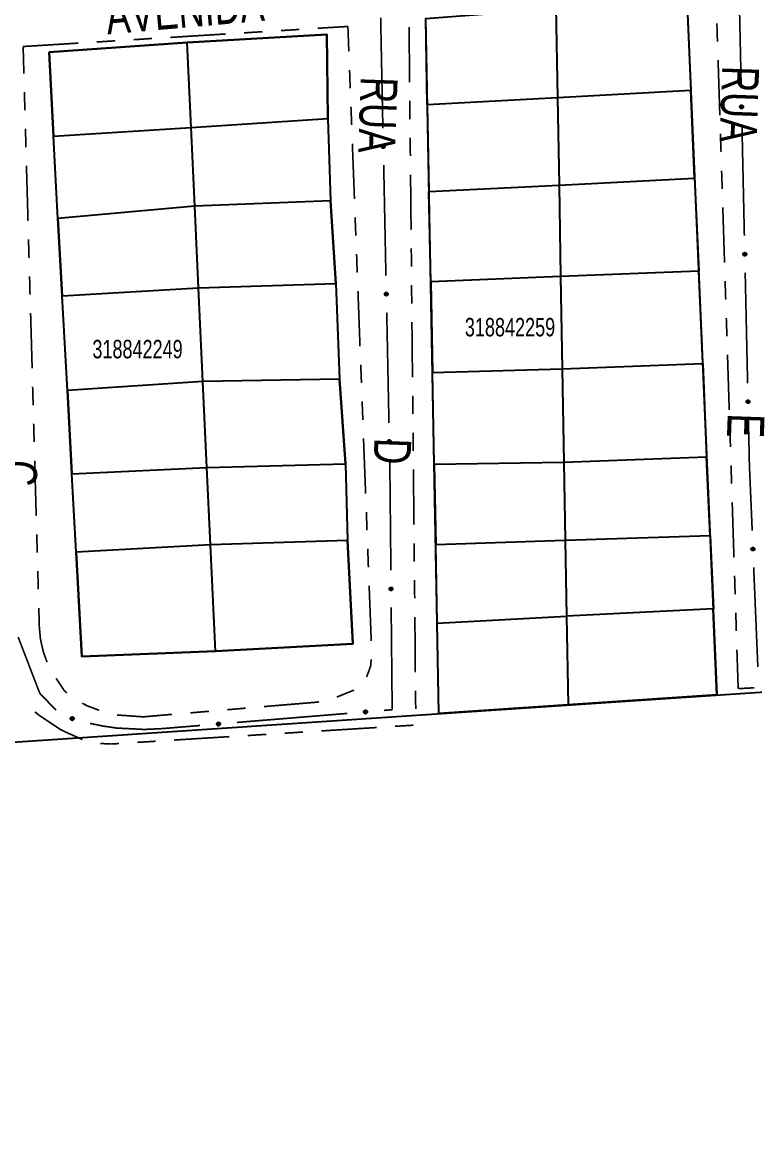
# Model space of a CAD drawing. Extents: x 204834 to 208707, y 4853033 to 4855981.
# Drawn here: x 205512.3 to 205591.7, y 4854742.3 to 4854862.3 of the extents above; entities that cross this region are included whole.
import ezdxf

# ---------------------------------------------------------------- set-up
doc = ezdxf.new("R2010")
doc.units = 0
doc.header["$LTSCALE"] = 1.5
doc.header["$MEASUREMENT"] = 0
doc.linetypes.add('PHANTOMX2', pattern=[5, 2.5, -0.5, 0.5, -0.5, 0.5, -0.5])
for name, color, linetype in [('CD-MALHA-LOTES', 40, 'CONTINUOUS'), ('CD_TXT_QUADRA', 7, 'CONTINUOUS'), ('RU-QUADRAS', 6, 'CONTINUOUS'), ('SV-EIXO-RUA-N-PAV', 6, 'CONTINUOUS'), ('SV-RUA-NAO-PAV-S-GUIA-C-GUIA', 7, 'PHANTOMX2'), ('SV-TXT-RUA-N-PAV-S-GUIA-C-GUIA', 7, 'CONTINUOUS'), ('SV-TXT-RUA-PAV-S-GUIA-C-GUIA', 7, 'CONTINUOUS')]:
    doc.layers.add(name, color=color, linetype=linetype)
doc.styles.add('ARIAL', font='ARIAL.TTF')

msp = doc.modelspace()

# ---------------------------------------------------------------- linework, layer by layer
at = {"layer": 'CD-MALHA-LOTES', "linetype": 'Continuous', "flags": 128}
for points in [[(205584.33, 4854864.88), (205584.76, 4854854.85)], [(205570.12, 4854863.92), (205570.3, 4854854.09)], [(205556.19, 4854853.31), (205556.01, 4854862.67)], [(205545.31, 4854860.94), (205530.15, 4854860.08)], [(205545.41, 4854851.83), (205545.31, 4854860.94)], [(205530.15, 4854860.08), (205515.18, 4854859.03)], [(205530.58, 4854850.86), (205530.15, 4854860.08)], [(205515.18, 4854859.03), (205515.67, 4854849.91)], [(205584.76, 4854854.85), (205570.3, 4854854.09)], [(205585.17, 4854845.36), (205584.76, 4854854.85)], [(205570.3, 4854854.09), (205556.19, 4854853.31)], [(205556.19, 4854853.31), (205556.37, 4854843.91)], [(205570.3, 4854854.09), (205570.47, 4854844.59)], [(205515.67, 4854849.91), (205530.58, 4854850.86)], [(205530.58, 4854850.86), (205545.41, 4854851.83)], [(205530.97, 4854842.33), (205530.58, 4854850.86)], [(205545.41, 4854851.83), (205545.7, 4854842.9)], [(205516.15, 4854840.99), (205515.67, 4854849.91)], [(205570.47, 4854844.59), (205585.17, 4854845.36)], [(205585.17, 4854845.36), (205585.62, 4854835.27)], [(205556.37, 4854843.91), (205570.47, 4854844.59)], [(205556.56, 4854834.12), (205556.37, 4854843.91)], [(205570.47, 4854844.59), (205570.64, 4854834.7)], [(205545.7, 4854842.9), (205530.97, 4854842.33)], [(205546.27, 4854833.93), (205545.7, 4854842.9)], [(205530.97, 4854842.33), (205516.15, 4854840.99)], [(205531.39, 4854833.45), (205530.97, 4854842.33)], [(205516.15, 4854840.99), (205516.61, 4854832.6)], [(205585.62, 4854835.27), (205570.64, 4854834.7)], [(205586.04, 4854825.24), (205585.62, 4854835.27)], [(205570.64, 4854834.7), (205556.56, 4854834.12)], [(205556.56, 4854834.12), (205556.75, 4854824.28)], [(205570.64, 4854834.7), (205570.82, 4854824.67)], [(205516.61, 4854832.6), (205531.39, 4854833.45)], [(205531.39, 4854833.45), (205546.27, 4854833.93)], [(205531.86, 4854823.28), (205531.39, 4854833.45)], [(205546.27, 4854833.93), (205546.66, 4854823.56)], [(205517.17, 4854822.3), (205516.61, 4854832.6)], [(205556.75, 4854824.28), (205570.82, 4854824.67)], [(205570.82, 4854824.67), (205586.04, 4854825.24)], [(205570.82, 4854824.67), (205571, 4854814.49)], [(205586.04, 4854825.24), (205586.47, 4854815.07)], [(205531.86, 4854823.28), (205517.17, 4854822.3)], [(205546.66, 4854823.56), (205531.86, 4854823.28)], [(205532.29, 4854813.96), (205531.86, 4854823.28)], [(205547.33, 4854814.35), (205546.66, 4854823.56)], [(205556.94, 4854814.3), (205556.75, 4854824.28)], [(205517.17, 4854822.3), (205517.65, 4854813.28)], [(205586.47, 4854815.07), (205571, 4854814.49)], [(205586.84, 4854806.58), (205586.47, 4854815.07)], [(205517.65, 4854813.28), (205532.29, 4854813.96)], [(205532.29, 4854813.96), (205547.33, 4854814.35)], [(205532.68, 4854805.56), (205532.29, 4854813.96)], [(205547.33, 4854814.35), (205547.52, 4854806.05)], [(205571, 4854814.49), (205556.94, 4854814.3)], [(205556.94, 4854814.3), (205557.1, 4854805.61)], [(205571, 4854814.49), (205571.15, 4854806.09)], [(205518.11, 4854804.79), (205517.65, 4854813.28)], [(205571.15, 4854806.09), (205586.84, 4854806.58)], [(205586.84, 4854806.58), (205587.21, 4854798.61)], [(205532.68, 4854805.56), (205518.11, 4854804.79)], [(205547.52, 4854806.05), (205532.68, 4854805.56)], [(205533.22, 4854794.05), (205532.68, 4854805.56)], [(205548.1, 4854794.82), (205547.52, 4854806.05)], [(205557.1, 4854805.61), (205571.15, 4854806.09)], [(205557.27, 4854797.07), (205557.1, 4854805.61)], [(205571.15, 4854806.09), (205571.29, 4854797.84)], [(205518.11, 4854804.79), (205518.73, 4854793.47)], [(205386.4, 4854699.58), (205386.47, 4854696.6), (205391.55, 4854697.28), (205391.22, 4854776.14), (205796.08, 4854803.23)], [(205587.18, 4854798.61), (205571.29, 4854797.84)], [(205587.58, 4854789.28), (205587.18, 4854798.61)], [(205557.27, 4854797.07), (205571.29, 4854797.84)], [(205557.45, 4854787.26), (205557.27, 4854797.07)], [(205571.29, 4854797.84), (205571.46, 4854788.2)], [(205533.22, 4854794.05), (205548.1, 4854794.82)], [(205518.73, 4854793.47), (205533.22, 4854794.05)]]:
    msp.add_lwpolyline(points, dxfattribs=at)
at = {"layer": 'RU-QUADRAS', "linetype": 'Continuous'}
for points in [[(205557.27, 4854797.07), (205556.01, 4854862.67), (205584.33, 4854864.88), (205587.58, 4854789.28), (205557.45, 4854787.26)], [(205515.18, 4854859.03), (205530.15, 4854860.08), (205545.31, 4854860.94), (205545.41, 4854851.83), (205545.7, 4854842.9), (205546.27, 4854833.93), (205546.66, 4854823.56), (205547.33, 4854814.35), (205547.52, 4854806.05), (205548.1, 4854794.82), (205533.22, 4854794.05), (205518.73, 4854793.47), (205518.11, 4854804.79), (205517.65, 4854813.28), (205517.17, 4854822.3), (205516.61, 4854832.6), (205516.15, 4854840.99), (205515.67, 4854849.91), (205515.18, 4854859.03)]]:
    msp.add_lwpolyline(points, close=True, dxfattribs=at)
msp.add_lwpolyline([(205346.53, 4854246.15), (205280.22, 4854363.61, 0.007344), (205177.7, 4854509.57), (205175.67, 4854533.79), (205408.99, 4854550.53), (205400.61, 4854652.83), (205094.55, 4854628.75), (205081.29, 4854649.58), (205069.84, 4854648.26), (205059.8, 4854662.58), (205322.79, 4854693.02), (205386.4, 4854699.58), (205386.47, 4854696.6), (205391.55, 4854697.28), (205391.22, 4854776.14), (205796.08, 4854803.23), (206032.08, 4854817.08)], format="xyb", dxfattribs=at)
at = {"layer": 'SV-EIXO-RUA-N-PAV', "const_width": 0.18}
for points in [[(205590.22, 4854855.1), (205589.96, 4854867.09)], [(205551.37, 4854850.78), (205551.13, 4854862.78)], [(205590.56, 4854839.1), (205590.3, 4854851.1)], [(205551.7, 4854834.78), (205551.46, 4854846.78)], [(205590.91, 4854823.11), (205590.65, 4854835.1)], [(205552.03, 4854818.79), (205551.79, 4854830.78)], [(205591.1, 4854814.46), (205591, 4854819.11)], [(205552.13, 4854814.08), (205552.12, 4854814.79)], [(205552.13, 4854813.79), (205552.13, 4854814.08)], [(205552.24, 4854802.79), (205552.13, 4854813.79)], [(205591.11, 4854814.11), (205591.1, 4854814.46)], [(205591.41, 4854807.11), (205591.11, 4854814.11)], [(205592.02, 4854792.32), (205591.57, 4854803.12)], [(205552.38, 4854787.68), (205552.27, 4854798.79)], [(205511.83, 4854795.57), (205514.01, 4854789.89)], [(205514.01, 4854789.89), (205514.18, 4854789.46)], [(205514.18, 4854789.46), (205515.94, 4854787.63)], [(205535.54, 4854786.3), (205547.5, 4854787.28)], [(205551.49, 4854787.61), (205552.38, 4854787.68)], [(205519.62, 4854786.2), (205520.6, 4854786)], [(205520.6, 4854786), (205521, 4854785.91)], [(205527.42, 4854785.63), (205531.56, 4854785.97)], [(205521, 4854785.91), (205521.59, 4854785.83)], [(205521.59, 4854785.83), (205522.51, 4854785.69)], [(205522.51, 4854785.69), (205524.57, 4854785.59)], [(205524.57, 4854785.59), (205525.46, 4854785.54)], [(205525.46, 4854785.54), (205526.57, 4854785.59)], [(205526.57, 4854785.59), (205527.42, 4854785.63)], [(205527.42, 4854785.63), (205527.42, 4854785.63)]]:
    msp.add_lwpolyline(points, dxfattribs=at)
at = {"layer": 'SV-EIXO-RUA-N-PAV'}
for points in [[(205590.15, 4854852.95), (205590.12, 4854852.99), (205590.09, 4854853.02), (205590.08, 4854853.06), (205590.08, 4854853.09), (205590.08, 4854853.13), (205590.09, 4854853.16), (205590.11, 4854853.2), (205590.15, 4854853.23), (205590.18, 4854853.26), (205590.22, 4854853.27), (205590.25, 4854853.27), (205590.29, 4854853.27), (205590.32, 4854853.26), (205590.36, 4854853.24), (205590.4, 4854853.2), (205590.42, 4854853.17), (205590.43, 4854853.13), (205590.43, 4854853.1), (205590.43, 4854853.06), (205590.42, 4854853.03), (205590.4, 4854852.99), (205590.37, 4854852.96), (205590.33, 4854852.93), (205590.3, 4854852.92), (205590.26, 4854852.92), (205590.23, 4854852.92), (205590.19, 4854852.93), (205590.15, 4854852.95)], [(205551.31, 4854848.63), (205551.27, 4854848.67), (205551.25, 4854848.7), (205551.24, 4854848.74), (205551.24, 4854848.77), (205551.24, 4854848.81), (205551.25, 4854848.84), (205551.27, 4854848.88), (205551.3, 4854848.91), (205551.34, 4854848.94), (205551.37, 4854848.95), (205551.41, 4854848.95), (205551.44, 4854848.95), (205551.48, 4854848.94), (205551.52, 4854848.92), (205551.55, 4854848.89), (205551.57, 4854848.85), (205551.58, 4854848.81), (205551.59, 4854848.78), (205551.59, 4854848.74), (205551.58, 4854848.71), (205551.56, 4854848.67), (205551.52, 4854848.64), (205551.49, 4854848.61), (205551.45, 4854848.6), (205551.42, 4854848.6), (205551.38, 4854848.6), (205551.34, 4854848.61), (205551.31, 4854848.63)], [(205590.5, 4854836.96), (205590.47, 4854836.99), (205590.44, 4854837.03), (205590.43, 4854837.06), (205590.43, 4854837.09), (205590.43, 4854837.13), (205590.44, 4854837.17), (205590.46, 4854837.2), (205590.49, 4854837.24), (205590.53, 4854837.26), (205590.57, 4854837.27), (205590.6, 4854837.28), (205590.64, 4854837.27), (205590.67, 4854837.26), (205590.71, 4854837.24), (205590.74, 4854837.21), (205590.77, 4854837.17), (205590.78, 4854837.14), (205590.78, 4854837.1), (205590.78, 4854837.07), (205590.77, 4854837.03), (205590.75, 4854836.99), (205590.71, 4854836.96), (205590.68, 4854836.94), (205590.64, 4854836.93), (205590.61, 4854836.92), (205590.57, 4854836.92), (205590.54, 4854836.93), (205590.5, 4854836.96)], [(205551.64, 4854832.64), (205551.6, 4854832.67), (205551.58, 4854832.71), (205551.57, 4854832.74), (205551.56, 4854832.78), (205551.57, 4854832.81), (205551.58, 4854832.85), (205551.6, 4854832.88), (205551.63, 4854832.92), (205551.67, 4854832.94), (205551.7, 4854832.95), (205551.74, 4854832.96), (205551.77, 4854832.95), (205551.81, 4854832.94), (205551.85, 4854832.92), (205551.88, 4854832.89), (205551.9, 4854832.85), (205551.91, 4854832.82), (205551.92, 4854832.78), (205551.92, 4854832.75), (205551.91, 4854832.71), (205551.88, 4854832.68), (205551.85, 4854832.64), (205551.82, 4854832.62), (205551.78, 4854832.61), (205551.75, 4854832.6), (205551.71, 4854832.61), (205551.67, 4854832.61), (205551.64, 4854832.64)], [(205590.85, 4854820.96), (205590.81, 4854820.99), (205590.79, 4854821.03), (205590.78, 4854821.06), (205590.78, 4854821.1), (205590.78, 4854821.13), (205590.79, 4854821.17), (205590.81, 4854821.21), (205590.84, 4854821.24), (205590.88, 4854821.26), (205590.91, 4854821.28), (205590.95, 4854821.28), (205590.98, 4854821.28), (205591.02, 4854821.27), (205591.06, 4854821.25), (205591.09, 4854821.21), (205591.11, 4854821.18), (205591.12, 4854821.14), (205591.13, 4854821.11), (205591.13, 4854821.07), (205591.12, 4854821.04), (205591.1, 4854821), (205591.06, 4854820.96), (205591.03, 4854820.94), (205590.99, 4854820.93), (205590.96, 4854820.93), (205590.92, 4854820.93), (205590.89, 4854820.94), (205590.85, 4854820.96)], [(205551.97, 4854816.64), (205551.93, 4854816.67), (205551.91, 4854816.71), (205551.9, 4854816.74), (205551.89, 4854816.78), (205551.9, 4854816.81), (205551.91, 4854816.85), (205551.93, 4854816.89), (205551.96, 4854816.92), (205552, 4854816.94), (205552.03, 4854816.96), (205552.07, 4854816.96), (205552.1, 4854816.96), (205552.14, 4854816.95), (205552.17, 4854816.93), (205552.21, 4854816.89), (205552.23, 4854816.86), (205552.24, 4854816.82), (205552.25, 4854816.79), (205552.24, 4854816.75), (205552.23, 4854816.72), (205552.21, 4854816.68), (205552.18, 4854816.64), (205552.14, 4854816.62), (205552.11, 4854816.61), (205552.07, 4854816.61), (205552.04, 4854816.61), (205552, 4854816.62), (205551.97, 4854816.64)], [(205591.38, 4854804.97), (205591.35, 4854805), (205591.32, 4854805.04), (205591.31, 4854805.07), (205591.31, 4854805.1), (205591.31, 4854805.14), (205591.32, 4854805.18), (205591.34, 4854805.21), (205591.37, 4854805.25), (205591.41, 4854805.27), (205591.44, 4854805.29), (205591.48, 4854805.29), (205591.51, 4854805.29), (205591.55, 4854805.28), (205591.59, 4854805.26), (205591.62, 4854805.22), (205591.65, 4854805.19), (205591.66, 4854805.15), (205591.66, 4854805.12), (205591.66, 4854805.08), (205591.65, 4854805.05), (205591.63, 4854805.01), (205591.6, 4854804.98), (205591.56, 4854804.95), (205591.53, 4854804.94), (205591.49, 4854804.94), (205591.46, 4854804.94), (205591.42, 4854804.95), (205591.38, 4854804.97)], [(205552.15, 4854800.64), (205552.11, 4854800.68), (205552.09, 4854800.71), (205552.08, 4854800.75), (205552.08, 4854800.78), (205552.08, 4854800.82), (205552.09, 4854800.85), (205552.11, 4854800.89), (205552.14, 4854800.92), (205552.18, 4854800.95), (205552.22, 4854800.96), (205552.25, 4854800.96), (205552.29, 4854800.96), (205552.32, 4854800.95), (205552.36, 4854800.93), (205552.39, 4854800.89), (205552.42, 4854800.86), (205552.43, 4854800.82), (205552.43, 4854800.78), (205552.43, 4854800.75), (205552.42, 4854800.71), (205552.39, 4854800.68), (205552.36, 4854800.64), (205552.32, 4854800.62), (205552.29, 4854800.61), (205552.25, 4854800.61), (205552.22, 4854800.61), (205552.18, 4854800.62), (205552.15, 4854800.64)], [(205549.34, 4854787.54), (205549.38, 4854787.58), (205549.41, 4854787.6), (205549.45, 4854787.62), (205549.48, 4854787.62), (205549.51, 4854787.62), (205549.55, 4854787.61), (205549.59, 4854787.6), (205549.63, 4854787.57), (205549.65, 4854787.53), (205549.67, 4854787.5), (205549.67, 4854787.46), (205549.67, 4854787.43), (205549.66, 4854787.39), (205549.64, 4854787.35), (205549.61, 4854787.31), (205549.58, 4854787.29), (205549.54, 4854787.28), (205549.51, 4854787.27), (205549.47, 4854787.27), (205549.44, 4854787.28), (205549.4, 4854787.3), (205549.36, 4854787.33), (205549.34, 4854787.36), (205549.32, 4854787.4), (205549.32, 4854787.43), (205549.32, 4854787.47), (205549.32, 4854787.5), (205549.34, 4854787.54)], [(205517.58, 4854786.86), (205517.63, 4854786.89), (205517.67, 4854786.9), (205517.71, 4854786.9), (205517.74, 4854786.89), (205517.77, 4854786.88), (205517.8, 4854786.86), (205517.83, 4854786.83), (205517.86, 4854786.79), (205517.87, 4854786.75), (205517.87, 4854786.71), (205517.86, 4854786.67), (205517.85, 4854786.64), (205517.83, 4854786.61), (205517.8, 4854786.58), (205517.75, 4854786.56), (205517.71, 4854786.55), (205517.68, 4854786.55), (205517.64, 4854786.55), (205517.61, 4854786.57), (205517.58, 4854786.59), (205517.55, 4854786.62), (205517.53, 4854786.66), (205517.51, 4854786.7), (205517.51, 4854786.74), (205517.52, 4854786.77), (205517.53, 4854786.8), (205517.55, 4854786.84), (205517.58, 4854786.86)], [(205533.4, 4854786.23), (205533.43, 4854786.27), (205533.46, 4854786.3), (205533.5, 4854786.31), (205533.53, 4854786.31), (205533.57, 4854786.31), (205533.6, 4854786.3), (205533.64, 4854786.29), (205533.68, 4854786.26), (205533.7, 4854786.22), (205533.72, 4854786.19), (205533.73, 4854786.15), (205533.72, 4854786.12), (205533.72, 4854786.08), (205533.7, 4854786.04), (205533.67, 4854786), (205533.63, 4854785.98), (205533.6, 4854785.97), (205533.56, 4854785.96), (205533.53, 4854785.96), (205533.49, 4854785.97), (205533.45, 4854785.99), (205533.42, 4854786.02), (205533.39, 4854786.05), (205533.38, 4854786.09), (205533.37, 4854786.12), (205533.37, 4854786.16), (205533.38, 4854786.19), (205533.4, 4854786.23)]]:
    msp.add_lwpolyline(points, close=True, dxfattribs=at)
for points in [[(205590.17, 4854852.94), (205590.13, 4854853.21)], [(205590.19, 4854852.93), (205590.15, 4854853.23)], [(205590.21, 4854852.93), (205590.16, 4854853.24)], [(205590.23, 4854852.92), (205590.18, 4854853.26)], [(205590.24, 4854852.92), (205590.2, 4854853.26)], [(205590.26, 4854852.92), (205590.22, 4854853.27)], [(205590.28, 4854852.92), (205590.24, 4854853.27)], [(205590.3, 4854852.92), (205590.25, 4854853.27)], [(205590.31, 4854852.93), (205590.27, 4854853.27)], [(205590.33, 4854852.93), (205590.29, 4854853.27)], [(205590.35, 4854852.95), (205590.31, 4854853.26)], [(205590.37, 4854852.96), (205590.32, 4854853.26)], [(205590.38, 4854852.98), (205590.34, 4854853.25)], [(205590.4, 4854852.99), (205590.36, 4854853.24)], [(205590.41, 4854853.02), (205590.38, 4854853.21)], [(205590.42, 4854853.03), (205590.4, 4854853.2)], [(205590.09, 4854853.02), (205590.08, 4854853.13)], [(205590.12, 4854852.99), (205590.09, 4854853.16)], [(205590.1, 4854853.01), (205590.09, 4854853.14)], [(205590.13, 4854852.97), (205590.1, 4854853.17)], [(205590.15, 4854852.95), (205590.11, 4854853.2)], [(205590.42, 4854853.05), (205590.41, 4854853.18)], [(205590.43, 4854853.06), (205590.42, 4854853.17)], [(205551.26, 4854848.69), (205551.24, 4854848.82)], [(205551.25, 4854848.7), (205551.24, 4854848.81)], [(205551.27, 4854848.67), (205551.25, 4854848.84)], [(205551.29, 4854848.65), (205551.26, 4854848.85)], [(205551.31, 4854848.63), (205551.27, 4854848.88)], [(205551.33, 4854848.62), (205551.29, 4854848.89)], [(205551.34, 4854848.61), (205551.3, 4854848.91)], [(205551.36, 4854848.61), (205551.32, 4854848.92)], [(205551.38, 4854848.6), (205551.34, 4854848.94)], [(205551.4, 4854848.6), (205551.35, 4854848.94)], [(205551.42, 4854848.6), (205551.37, 4854848.95)], [(205551.43, 4854848.6), (205551.39, 4854848.95)], [(205551.45, 4854848.6), (205551.41, 4854848.95)], [(205551.47, 4854848.61), (205551.43, 4854848.95)], [(205551.49, 4854848.61), (205551.44, 4854848.95)], [(205551.5, 4854848.63), (205551.46, 4854848.94)], [(205551.52, 4854848.64), (205551.48, 4854848.94)], [(205551.54, 4854848.66), (205551.5, 4854848.93)], [(205551.56, 4854848.67), (205551.52, 4854848.92)], [(205551.56, 4854848.7), (205551.53, 4854848.89)], [(205551.58, 4854848.71), (205551.55, 4854848.89)], [(205551.58, 4854848.73), (205551.56, 4854848.86)], [(205551.59, 4854848.74), (205551.57, 4854848.85)], [(205590.44, 4854837.03), (205590.43, 4854837.13)], [(205590.47, 4854836.99), (205590.44, 4854837.17)], [(205590.45, 4854837.01), (205590.44, 4854837.14)], [(205590.48, 4854836.97), (205590.45, 4854837.18)], [(205590.5, 4854836.96), (205590.46, 4854837.2)], [(205590.52, 4854836.95), (205590.48, 4854837.22)], [(205590.54, 4854836.93), (205590.49, 4854837.24)], [(205590.56, 4854836.93), (205590.51, 4854837.24)], [(205590.57, 4854836.92), (205590.53, 4854837.26)], [(205590.59, 4854836.93), (205590.55, 4854837.26)], [(205590.61, 4854836.92), (205590.57, 4854837.27)], [(205590.63, 4854836.93), (205590.59, 4854837.27)], [(205590.64, 4854836.93), (205590.6, 4854837.28)], [(205590.66, 4854836.93), (205590.62, 4854837.27)], [(205590.68, 4854836.94), (205590.64, 4854837.27)], [(205590.7, 4854836.95), (205590.65, 4854837.26)], [(205590.71, 4854836.96), (205590.67, 4854837.26)], [(205590.73, 4854836.98), (205590.69, 4854837.25)], [(205590.75, 4854836.99), (205590.71, 4854837.24)], [(205590.76, 4854837.02), (205590.73, 4854837.22)], [(205590.77, 4854837.03), (205590.74, 4854837.21)], [(205590.77, 4854837.05), (205590.76, 4854837.18)], [(205590.78, 4854837.07), (205590.77, 4854837.17)], [(205551.59, 4854832.69), (205551.57, 4854832.82)], [(205551.58, 4854832.71), (205551.57, 4854832.81)], [(205551.6, 4854832.67), (205551.58, 4854832.85)], [(205551.62, 4854832.66), (205551.59, 4854832.86)], [(205551.64, 4854832.64), (205551.6, 4854832.88)], [(205551.66, 4854832.63), (205551.62, 4854832.9)], [(205551.67, 4854832.61), (205551.63, 4854832.92)], [(205551.69, 4854832.61), (205551.65, 4854832.92)], [(205551.71, 4854832.61), (205551.67, 4854832.94)], [(205551.73, 4854832.61), (205551.68, 4854832.94)], [(205551.75, 4854832.6), (205551.7, 4854832.95)], [(205551.76, 4854832.61), (205551.72, 4854832.95)], [(205551.78, 4854832.61), (205551.74, 4854832.96)], [(205551.8, 4854832.62), (205551.76, 4854832.95)], [(205551.82, 4854832.62), (205551.77, 4854832.95)], [(205551.83, 4854832.63), (205551.79, 4854832.94)], [(205551.85, 4854832.64), (205551.81, 4854832.94)], [(205551.87, 4854832.66), (205551.83, 4854832.93)], [(205551.88, 4854832.68), (205551.85, 4854832.92)], [(205551.89, 4854832.7), (205551.86, 4854832.9)], [(205551.91, 4854832.71), (205551.88, 4854832.89)], [(205551.91, 4854832.73), (205551.89, 4854832.86)], [(205551.92, 4854832.75), (205551.9, 4854832.85)], [(205590.8, 4854821.01), (205590.78, 4854821.14)], [(205590.79, 4854821.03), (205590.78, 4854821.13)], [(205590.81, 4854820.99), (205590.79, 4854821.17)], [(205590.83, 4854820.98), (205590.8, 4854821.18)], [(205590.85, 4854820.96), (205590.81, 4854821.21)], [(205590.87, 4854820.95), (205590.83, 4854821.22)], [(205590.89, 4854820.94), (205590.84, 4854821.24)], [(205590.9, 4854820.94), (205590.86, 4854821.25)], [(205590.92, 4854820.93), (205590.88, 4854821.26)], [(205590.94, 4854820.93), (205590.89, 4854821.27)], [(205590.96, 4854820.93), (205590.91, 4854821.28)], [(205590.97, 4854820.93), (205590.93, 4854821.28)], [(205590.99, 4854820.93), (205590.95, 4854821.28)], [(205591.01, 4854820.94), (205590.97, 4854821.28)], [(205591.03, 4854820.94), (205590.98, 4854821.28)], [(205591.04, 4854820.95), (205591, 4854821.27)], [(205591.06, 4854820.96), (205591.02, 4854821.27)], [(205591.08, 4854820.99), (205591.04, 4854821.25)], [(205591.1, 4854821), (205591.06, 4854821.25)], [(205591.1, 4854821.02), (205591.07, 4854821.22)], [(205591.12, 4854821.04), (205591.09, 4854821.21)], [(205591.12, 4854821.06), (205591.1, 4854821.19)], [(205591.13, 4854821.07), (205591.11, 4854821.18)], [(205551.92, 4854816.69), (205551.9, 4854816.82)], [(205551.91, 4854816.71), (205551.9, 4854816.81)], [(205551.93, 4854816.67), (205551.91, 4854816.85)], [(205551.95, 4854816.66), (205551.92, 4854816.86)], [(205551.97, 4854816.64), (205551.93, 4854816.89)], [(205551.99, 4854816.63), (205551.94, 4854816.9)], [(205552, 4854816.62), (205551.96, 4854816.92)], [(205552.02, 4854816.62), (205551.98, 4854816.93)], [(205552.04, 4854816.61), (205552, 4854816.94)], [(205552.06, 4854816.61), (205552.01, 4854816.95)], [(205552.07, 4854816.61), (205552.03, 4854816.96)], [(205552.09, 4854816.61), (205552.05, 4854816.96)], [(205552.11, 4854816.61), (205552.07, 4854816.96)], [(205552.13, 4854816.62), (205552.09, 4854816.96)], [(205552.14, 4854816.62), (205552.1, 4854816.96)], [(205552.16, 4854816.63), (205552.12, 4854816.95)], [(205552.18, 4854816.64), (205552.14, 4854816.95)], [(205552.2, 4854816.67), (205552.16, 4854816.93)], [(205552.21, 4854816.68), (205552.17, 4854816.93)], [(205552.22, 4854816.7), (205552.19, 4854816.9)], [(205552.23, 4854816.72), (205552.21, 4854816.89)], [(205552.24, 4854816.74), (205552.22, 4854816.87)], [(205552.24, 4854816.75), (205552.23, 4854816.86)], [(205591.38, 4854804.97), (205591.34, 4854805.21)], [(205591.4, 4854804.96), (205591.36, 4854805.23)], [(205591.42, 4854804.95), (205591.37, 4854805.25)], [(205591.44, 4854804.95), (205591.39, 4854805.26)], [(205591.46, 4854804.94), (205591.41, 4854805.27)], [(205591.47, 4854804.94), (205591.42, 4854805.27)], [(205591.49, 4854804.94), (205591.44, 4854805.29)], [(205591.51, 4854804.94), (205591.46, 4854805.29)], [(205591.53, 4854804.94), (205591.48, 4854805.29)], [(205591.55, 4854804.95), (205591.5, 4854805.29)], [(205591.56, 4854804.95), (205591.51, 4854805.29)], [(205591.58, 4854804.97), (205591.53, 4854805.28)], [(205591.6, 4854804.98), (205591.55, 4854805.28)], [(205591.61, 4854805), (205591.57, 4854805.26)], [(205591.63, 4854805.01), (205591.59, 4854805.26)], [(205591.64, 4854805.04), (205591.6, 4854805.23)], [(205591.65, 4854805.05), (205591.62, 4854805.22)], [(205591.32, 4854805.04), (205591.31, 4854805.14)], [(205591.35, 4854805), (205591.32, 4854805.18)], [(205591.33, 4854805.02), (205591.32, 4854805.15)], [(205591.37, 4854804.99), (205591.33, 4854805.19)], [(205591.65, 4854805.07), (205591.63, 4854805.2)], [(205591.66, 4854805.08), (205591.65, 4854805.19)], [(205552.1, 4854800.7), (205552.08, 4854800.83)], [(205552.09, 4854800.71), (205552.08, 4854800.82)], [(205552.11, 4854800.68), (205552.09, 4854800.85)], [(205552.13, 4854800.66), (205552.1, 4854800.86)], [(205552.15, 4854800.64), (205552.11, 4854800.89)], [(205552.17, 4854800.63), (205552.13, 4854800.9)], [(205552.18, 4854800.62), (205552.14, 4854800.92)], [(205552.2, 4854800.62), (205552.16, 4854800.93)], [(205552.22, 4854800.61), (205552.18, 4854800.95)], [(205552.24, 4854800.61), (205552.2, 4854800.95)], [(205552.25, 4854800.61), (205552.22, 4854800.96)], [(205552.27, 4854800.61), (205552.24, 4854800.96)], [(205552.29, 4854800.61), (205552.25, 4854800.96)], [(205552.31, 4854800.62), (205552.27, 4854800.96)], [(205552.32, 4854800.62), (205552.29, 4854800.96)], [(205552.34, 4854800.63), (205552.3, 4854800.95)], [(205552.36, 4854800.64), (205552.32, 4854800.95)], [(205552.38, 4854800.66), (205552.34, 4854800.93)], [(205552.39, 4854800.68), (205552.36, 4854800.93)], [(205552.4, 4854800.7), (205552.38, 4854800.9)], [(205552.42, 4854800.71), (205552.39, 4854800.89)], [(205552.42, 4854800.74), (205552.41, 4854800.87)], [(205552.43, 4854800.75), (205552.42, 4854800.86)], [(205549.32, 4854787.5), (205549.63, 4854787.57)], [(205549.32, 4854787.47), (205549.65, 4854787.53)], [(205549.32, 4854787.45), (205549.65, 4854787.51)], [(205549.32, 4854787.43), (205549.67, 4854787.5)], [(205549.32, 4854787.41), (205549.67, 4854787.48)], [(205549.32, 4854787.4), (205549.67, 4854787.46)], [(205549.33, 4854787.49), (205549.63, 4854787.55)], [(205549.33, 4854787.38), (205549.67, 4854787.44)], [(205549.34, 4854787.54), (205549.59, 4854787.6)], [(205549.34, 4854787.52), (205549.6, 4854787.58)], [(205549.34, 4854787.36), (205549.67, 4854787.43)], [(205549.35, 4854787.35), (205549.66, 4854787.41)], [(205549.36, 4854787.56), (205549.56, 4854787.6)], [(205549.36, 4854787.33), (205549.66, 4854787.39)], [(205549.38, 4854787.58), (205549.55, 4854787.61)], [(205549.38, 4854787.32), (205549.65, 4854787.37)], [(205549.4, 4854787.59), (205549.52, 4854787.62)], [(205549.4, 4854787.3), (205549.64, 4854787.35)], [(205549.41, 4854787.6), (205549.51, 4854787.62)], [(205549.42, 4854787.29), (205549.62, 4854787.33)], [(205549.44, 4854787.28), (205549.61, 4854787.31)], [(205549.46, 4854787.28), (205549.59, 4854787.3)], [(205549.47, 4854787.27), (205549.58, 4854787.29)], [(205517.51, 4854786.74), (205517.86, 4854786.67)], [(205517.51, 4854786.7), (205517.85, 4854786.64)], [(205517.52, 4854786.77), (205517.87, 4854786.71)], [(205517.52, 4854786.75), (205517.86, 4854786.69)], [(205517.52, 4854786.72), (205517.85, 4854786.66)], [(205517.52, 4854786.68), (205517.83, 4854786.63)], [(205517.53, 4854786.8), (205517.87, 4854786.75)], [(205517.53, 4854786.79), (205517.86, 4854786.73)], [(205517.53, 4854786.66), (205517.83, 4854786.61)], [(205517.54, 4854786.64), (205517.81, 4854786.6)], [(205517.55, 4854786.84), (205517.86, 4854786.79)], [(205517.55, 4854786.82), (205517.86, 4854786.77)], [(205517.55, 4854786.62), (205517.8, 4854786.58)], [(205517.57, 4854786.85), (205517.84, 4854786.81)], [(205517.57, 4854786.6), (205517.77, 4854786.57)], [(205517.58, 4854786.86), (205517.83, 4854786.83)], [(205517.58, 4854786.59), (205517.75, 4854786.56)], [(205517.6, 4854786.58), (205517.73, 4854786.55)], [(205517.61, 4854786.88), (205517.81, 4854786.85)], [(205517.61, 4854786.57), (205517.71, 4854786.55)], [(205517.63, 4854786.89), (205517.8, 4854786.86)], [(205517.65, 4854786.9), (205517.78, 4854786.87)], [(205517.67, 4854786.9), (205517.77, 4854786.88)], [(205533.37, 4854786.16), (205533.7, 4854786.22)], [(205533.37, 4854786.12), (205533.72, 4854786.19)], [(205533.38, 4854786.19), (205533.68, 4854786.26)], [(205533.38, 4854786.18), (205533.69, 4854786.24)], [(205533.38, 4854786.14), (205533.71, 4854786.2)], [(205533.38, 4854786.1), (205533.72, 4854786.17)], [(205533.38, 4854786.09), (205533.73, 4854786.15)], [(205533.39, 4854786.21), (205533.66, 4854786.27)], [(205533.39, 4854786.07), (205533.72, 4854786.13)], [(205533.39, 4854786.05), (205533.72, 4854786.12)], [(205533.4, 4854786.23), (205533.64, 4854786.29)], [(205533.41, 4854786.04), (205533.72, 4854786.1)], [(205533.42, 4854786.25), (205533.62, 4854786.3)], [(205533.42, 4854786.02), (205533.72, 4854786.08)], [(205533.43, 4854786.27), (205533.6, 4854786.3)], [(205533.44, 4854786.01), (205533.7, 4854786.06)], [(205533.45, 4854786.28), (205533.58, 4854786.31)], [(205533.45, 4854785.99), (205533.7, 4854786.04)], [(205533.46, 4854786.3), (205533.57, 4854786.31)], [(205533.48, 4854785.98), (205533.67, 4854786.02)], [(205533.49, 4854785.97), (205533.67, 4854786)], [(205533.51, 4854785.97), (205533.64, 4854785.99)], [(205533.53, 4854785.96), (205533.63, 4854785.98)]]:
    msp.add_lwpolyline(points, dxfattribs=at)
at = {"layer": 'SV-RUA-NAO-PAV-S-GUIA-C-GUIA', "const_width": 0.18}
for points in [[(205544.31, 4854861.62), (205547.3, 4854861.8)], [(205547.3, 4854861.8), (205547.58, 4854861.82)], [(205547.58, 4854861.82), (205547.68, 4854859.1)], [(205554.21, 4854861.75), (205554.27, 4854855.75)], [(205587.64, 4854860.18), (205587.58, 4854862.17)], [(205524.35, 4854860.38), (205526.34, 4854860.51)], [(205528.34, 4854860.63), (205534.33, 4854861)], [(205536.32, 4854861.12), (205538.32, 4854861.25)], [(205540.32, 4854861.37), (205542.31, 4854861.49)], [(205512.37, 4854859.64), (205518.36, 4854860.01)], [(205512.4, 4854858.7), (205512.37, 4854859.64)], [(205520.35, 4854860.13), (205522.35, 4854860.26)], [(205512.45, 4854856.71), (205512.4, 4854858.7)], [(205587.9, 4854852.18), (205587.71, 4854858.18)], [(205547.76, 4854857.1), (205547.83, 4854855.1)], [(205512.56, 4854852.71), (205512.51, 4854854.71)], [(205554.29, 4854853.75), (205554.31, 4854851.75)], [(205547.91, 4854853.1), (205547.99, 4854851.11)], [(205512.68, 4854848.71), (205512.62, 4854850.71)], [(205554.33, 4854849.75), (205554.35, 4854847.75)], [(205588.03, 4854848.18), (205587.96, 4854850.18)], [(205548.06, 4854849.11), (205548.29, 4854843.11)], [(205512.9, 4854840.71), (205512.73, 4854846.71)], [(205588.16, 4854844.18), (205588.09, 4854846.18)], [(205554.37, 4854845.75), (205554.43, 4854839.75)], [(205588.41, 4854836.19), (205588.22, 4854842.18)], [(205548.36, 4854841.11), (205548.44, 4854839.11)], [(205513.01, 4854836.71), (205512.95, 4854838.71)], [(205554.45, 4854837.75), (205554.47, 4854835.75)], [(205548.52, 4854837.12), (205548.59, 4854835.12)], [(205513.12, 4854832.71), (205513.07, 4854834.71)], [(205588.54, 4854832.19), (205588.47, 4854834.19)], [(205548.67, 4854833.12), (205548.89, 4854827.12)], [(205554.48, 4854833.75), (205554.5, 4854831.75)], [(205513.35, 4854824.72), (205513.18, 4854830.72)], [(205554.52, 4854829.75), (205554.58, 4854823.75)], [(205588.67, 4854828.19), (205588.6, 4854830.19)], [(205588.92, 4854820.2), (205588.73, 4854826.19)], [(205548.97, 4854825.12), (205549.05, 4854823.13)], [(205513.46, 4854820.72), (205513.4, 4854822.72)], [(205549.12, 4854821.13), (205549.2, 4854819.13)], [(205554.6, 4854821.75), (205554.62, 4854819.75)], [(205513.57, 4854816.72), (205513.51, 4854818.72)], [(205549.27, 4854817.13), (205549.5, 4854811.13)], [(205554.64, 4854817.75), (205554.66, 4854815.75)], [(205589.05, 4854816.2), (205588.99, 4854818.2)], [(205513.79, 4854808.72), (205513.62, 4854814.72)], [(205554.68, 4854813.75), (205554.74, 4854807.75)], [(205589.18, 4854812.2), (205589.11, 4854814.2)], [(205589.43, 4854804.2), (205589.24, 4854810.2)], [(205549.58, 4854809.14), (205549.65, 4854807.14)], [(205513.9, 4854804.73), (205513.85, 4854806.72)], [(205549.73, 4854805.14), (205549.8, 4854803.14)], [(205554.76, 4854805.75), (205554.78, 4854803.75)], [(205514.02, 4854800.73), (205513.96, 4854802.73)], [(205554.8, 4854801.75), (205554.82, 4854799.75)], [(205589.56, 4854800.21), (205589.5, 4854802.21)], [(205549.88, 4854801.14), (205550.11, 4854795.15)], [(205514.13, 4854796.61), (205514.07, 4854798.73)], [(205589.69, 4854796.21), (205589.63, 4854798.21)], [(205554.84, 4854797.75), (205554.89, 4854791.75)], [(205514.21, 4854795.73), (205514.13, 4854796.61)], [(205514.24, 4854795.4), (205514.21, 4854795.73)], [(205514.38, 4854794.75), (205514.24, 4854795.4)], [(205514.57, 4854793.93), (205514.38, 4854794.75)], [(205514.62, 4854793.78), (205514.57, 4854793.93)], [(205514.97, 4854792.84), (205514.62, 4854793.78)], [(205550.1, 4854793.15), (205550.05, 4854792.43)], [(205589.89, 4854789.97), (205589.75, 4854794.21)], [(205550.05, 4854792.43), (205549.61, 4854791.23)], [(205516.85, 4854789.72), (205515.94, 4854791.1)], [(205517.12, 4854789.51), (205516.85, 4854789.72)], [(205548.22, 4854789.8), (205546.38, 4854789.06)], [(205548.24, 4854789.81), (205548.22, 4854789.8)], [(205554.91, 4854789.75), (205554.93, 4854787.75)], [(205590.65, 4854790.01), (205589.89, 4854789.97)], [(205591.65, 4854790.06), (205590.65, 4854790.01)], [(205519.37, 4854788.08), (205518.77, 4854788.39)], [(205544.21, 4854788.5), (205538.48, 4854788.02)], [(205544.46, 4854788.54), (205544.21, 4854788.5)], [(205514.18, 4854787.02), (205513.64, 4854787.45)], [(205519.67, 4854787.97), (205519.37, 4854788.08)], [(205520.61, 4854787.62), (205519.67, 4854787.97)], [(205528.52, 4854787.18), (205525.53, 4854786.92)], [(205532.51, 4854787.51), (205530.51, 4854787.34)], [(205536.49, 4854787.85), (205534.5, 4854787.68)], [(205514.44, 4854786.85), (205514.18, 4854787.02)], [(205516.43, 4854785.52), (205514.44, 4854786.85)], [(205525.37, 4854786.91), (205522.54, 4854787.11)], [(205525.53, 4854786.92), (205525.37, 4854786.91)], [(205554.69, 4854786), (205552.69, 4854785.88)], [(205516.98, 4854785.26), (205516.43, 4854785.52)], [(205518.8, 4854784.44), (205516.98, 4854785.26)], [(205534.72, 4854784.76), (205528.74, 4854784.39)], [(205538.72, 4854785.01), (205536.72, 4854784.88)], [(205542.71, 4854785.26), (205540.71, 4854785.13)], [(205550.69, 4854785.75), (205544.7, 4854785.38)], [(205521.88, 4854783.96), (205520.75, 4854784.02)], [(205522.75, 4854784.01), (205521.88, 4854783.96)], [(205526.74, 4854784.26), (205524.74, 4854784.14)]]:
    msp.add_lwpolyline(points, dxfattribs=at)

# ---------------------------------------------------------------- texts
at = {"layer": 'CD_TXT_QUADRA', "style": 'ARIAL', "width": 0.7}
for s, p in [('318842259', (205560.26, 4854828.19)), ('318842249', (205519.88, 4854825.81))]:
    msp.add_text(s, height=2, dxfattribs=at).set_placement(p)
at = {"layer": 'SV-TXT-RUA-N-PAV-S-GUIA-C-GUIA', "style": 'ARIAL', "width": 0.7}
msp.add_text('AVENIDA', height=4, rotation=5, dxfattribs=at).set_placement((205521.52, 4854860.95))
at = {"layer": 'SV-TXT-RUA-PAV-S-GUIA-C-GUIA', "style": 'ARIAL', "width": 0.7}
for s, p in [('RUA', (205588.17, 4854857.58)), ('RUA', (205548.98, 4854856.4)), ('E', (205588.76, 4854819.87)), ('D', (205550.46, 4854817.2)), ('C', (205509.93, 4854814.83))]:
    msp.add_text(s, height=4, rotation=268, dxfattribs=at).set_placement(p)

doc.saveas('drawing.dxf')
